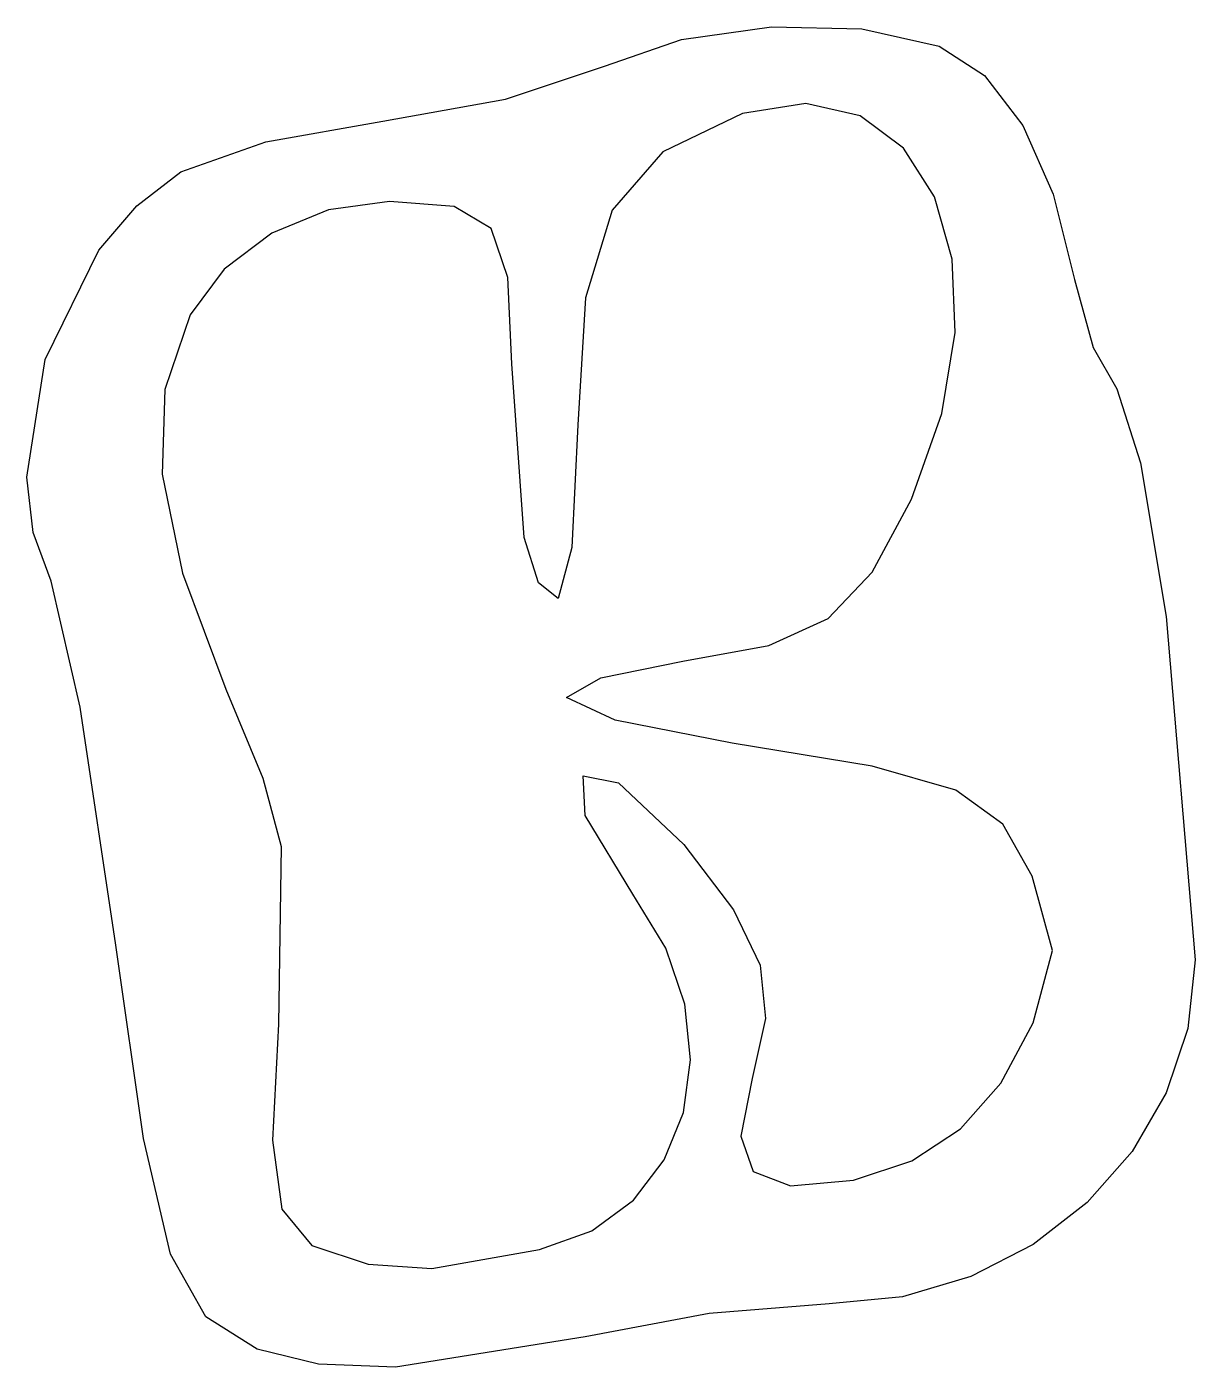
# Model space of a CAD drawing. Header units: metres. Extents: x -32.8 to -0.3, y -12.8 to 5.4.
# Drawn here: x -15.297 to -13.802, y -2.775 to -1.06 of the extents above; entities that cross this region are included whole.
import ezdxf

# ---------------------------------------------------------------- set-up
doc = ezdxf.new("R2010")
doc.units = ezdxf.units.M

msp = doc.modelspace()

# ---------------------------------------------------------------- linework, layer by layer
at = {"layer": '1', "color": 3}
for p, q in [((-14.458901, -1.075907), (-14.343644, -1.05968)), ((-14.343644, -1.05968), (-14.228291, -1.062205)), ((-14.228291, -1.062205), (-14.129292, -1.084461)), ((-14.557616, -1.109909), (-14.458901, -1.075907)), ((-14.129292, -1.084461), (-14.071371, -1.121995)), ((-14.684084, -1.15222), (-14.557616, -1.109909)), ((-14.071371, -1.121995), (-14.022225, -1.185922)), ((-14.841106, -1.180282), (-14.684084, -1.15222)), ((-14.299615, -1.157697), (-14.381044, -1.170651)), ((-14.230378, -1.173698), (-14.299615, -1.157697)), ((-14.990757, -1.206749), (-14.841106, -1.180282)), ((-14.381044, -1.170651), (-14.483025, -1.219779)), ((-14.175002, -1.214841), (-14.230378, -1.173698)), ((-14.022225, -1.185922), (-13.983301, -1.273749)), ((-15.099501, -1.245227), (-14.990757, -1.206749)), ((-14.135161, -1.277312), (-14.175002, -1.214841)), ((-14.483025, -1.219779), (-14.547789, -1.29436)), ((-15.155961, -1.288638), (-15.099501, -1.245227)), ((-14.832639, -1.283229), (-14.910702, -1.293991)), ((-14.749823, -1.28978), (-14.832639, -1.283229)), ((-14.112526, -1.357299), (-14.135161, -1.277312)), ((-13.983301, -1.273749), (-13.956045, -1.382982)), ((-15.204505, -1.345546), (-15.155961, -1.288638)), ((-14.910702, -1.293991), (-14.983196, -1.324027)), ((-14.702581, -1.318), (-14.749823, -1.28978)), ((-14.547789, -1.29436), (-14.581862, -1.406738)), ((-14.681222, -1.380743), (-14.702581, -1.318)), ((-14.983196, -1.324027), (-15.044196, -1.369966)), ((-15.273291, -1.485486), (-15.204505, -1.345546)), ((-15.044196, -1.369966), (-15.087775, -1.428433)), ((-14.108771, -1.45099), (-14.112526, -1.357299)), ((-14.676051, -1.49086), (-14.681222, -1.380743)), ((-13.956045, -1.382982), (-13.932004, -1.470311)), ((-14.581862, -1.406738), (-14.59177, -1.569257)), ((-15.087775, -1.428433), (-15.120028, -1.52375)), ((-14.125566, -1.554571), (-14.108771, -1.45099)), ((-13.932004, -1.470311), (-13.901829, -1.523118)), ((-15.296742, -1.63631), (-15.273291, -1.485486)), ((-14.660339, -1.713341), (-14.676051, -1.49086)), ((-15.120028, -1.52375), (-15.12341, -1.632494)), ((-13.901829, -1.523118), (-13.871459, -1.617589)), ((-14.164583, -1.664229), (-14.125566, -1.554571)), ((-14.59177, -1.569257), (-14.599093, -1.726025)), ((-13.871459, -1.617589), (-13.83862, -1.814571)), ((-15.288619, -1.706824), (-15.296742, -1.63631)), ((-15.12341, -1.632494), (-15.097511, -1.758927)), ((-14.214832, -1.757749), (-14.164583, -1.664229)), ((-15.265744, -1.769284), (-15.288619, -1.706824)), ((-14.641804, -1.771408), (-14.660339, -1.713341)), ((-14.599093, -1.726025), (-14.6167, -1.791229)), ((-15.097511, -1.758927), (-15.041923, -1.907312)), ((-14.271141, -1.816993), (-14.214832, -1.757749)), ((-15.228309, -1.930535), (-15.265744, -1.769284)), ((-14.6167, -1.791229), (-14.641804, -1.771408)), ((-14.347321, -1.851762), (-14.271141, -1.816993)), ((-13.83862, -1.814571), (-13.801547, -2.253734)), ((-14.457187, -1.871859), (-14.347321, -1.851762)), ((-14.562202, -1.892966), (-14.457187, -1.871859)), ((-14.605881, -1.918229), (-14.562202, -1.892966)), ((-15.041923, -1.907312), (-14.994792, -2.021326)), ((-14.543704, -1.947081), (-14.605881, -1.918229)), ((-15.182656, -2.235357), (-15.228309, -1.930535)), ((-14.394214, -1.976818), (-14.543704, -1.947081)), ((-14.215092, -2.006023), (-14.394214, -1.976818)), ((-14.107749, -2.036838), (-14.215092, -2.006023)), ((-14.994792, -2.021326), (-14.97133, -2.108817)), ((-14.582082, -2.069102), (-14.584771, -2.018458)), ((-14.584771, -2.018458), (-14.53935, -2.027575)), ((-14.53935, -2.027575), (-14.455892, -2.10624)), ((-14.04765, -2.08012), (-14.107749, -2.036838)), ((-14.521214, -2.169721), (-14.582082, -2.069102)), ((-14.010259, -2.146726), (-14.04765, -2.08012)), ((-14.97133, -2.108817), (-14.974742, -2.336176)), ((-14.455892, -2.10624), (-14.392178, -2.190058)), ((-13.984339, -2.242004), (-14.010259, -2.146726)), ((-14.478992, -2.239178), (-14.521214, -2.169721)), ((-14.392178, -2.190058), (-14.358452, -2.260831)), ((-15.147546, -2.482459), (-15.182656, -2.235357)), ((-14.454611, -2.310846), (-14.478992, -2.239178)), ((-14.00894, -2.334507), (-13.984339, -2.242004)), ((-14.358452, -2.260831), (-14.351613, -2.329195)), ((-13.801547, -2.253734), (-13.811158, -2.341917)), ((-14.447313, -2.381822), (-14.454611, -2.310846)), ((-14.351613, -2.329195), (-14.368559, -2.405786)), ((-14.974742, -2.336176), (-14.982328, -2.484729)), ((-14.050305, -2.411652), (-14.00894, -2.334507)), ((-13.811158, -2.341917), (-13.838682, -2.424334)), ((-14.456336, -2.449205), (-14.447313, -2.381822)), ((-14.368559, -2.405786), (-14.383066, -2.47966)), ((-14.101729, -2.470319), (-14.050305, -2.411652)), ((-13.838682, -2.424334), (-13.882154, -2.49914)), ((-14.480921, -2.510092), (-14.456336, -2.449205)), ((-14.164272, -2.511435), (-14.101729, -2.470319)), ((-15.112756, -2.63086), (-15.147546, -2.482459)), ((-14.982328, -2.484729), (-14.97039, -2.572937)), ((-14.383066, -2.47966), (-14.367217, -2.52506)), ((-13.882154, -2.49914), (-13.939611, -2.564487)), ((-14.520307, -2.561583), (-14.480921, -2.510092)), ((-14.238992, -2.535927), (-14.164272, -2.511435)), ((-14.367217, -2.52506), (-14.319647, -2.543359)), ((-14.319647, -2.543359), (-14.238992, -2.535927)), ((-14.97039, -2.572937), (-14.931913, -2.619565)), ((-14.573733, -2.600775), (-14.520307, -2.561583)), ((-13.939611, -2.564487), (-14.009089, -2.618527)), ((-14.640441, -2.624767), (-14.573733, -2.600775)), ((-14.931913, -2.619565), (-14.859881, -2.643376)), ((-14.778413, -2.649112), (-14.640441, -2.624767)), ((-14.009089, -2.618527), (-14.088624, -2.659414)), ((-15.067745, -2.710708), (-15.112756, -2.63086)), ((-14.859881, -2.643376), (-14.778413, -2.649112)), ((-14.088624, -2.659414), (-14.176253, -2.685301)), ((-14.176253, -2.685301), (-14.270011, -2.69434)), ((-15.001972, -2.752153), (-15.067745, -2.710708)), ((-14.423459, -2.706776), (-14.582211, -2.736674)), ((-14.270011, -2.69434), (-14.423459, -2.706776)), ((-14.582211, -2.736674), (-14.824965, -2.77536)), ((-14.923497, -2.77156), (-15.001972, -2.752153)), ((-14.824965, -2.77536), (-14.923497, -2.77156))]:
    msp.add_line(p, q, dxfattribs=at)

doc.saveas('drawing.dxf')
